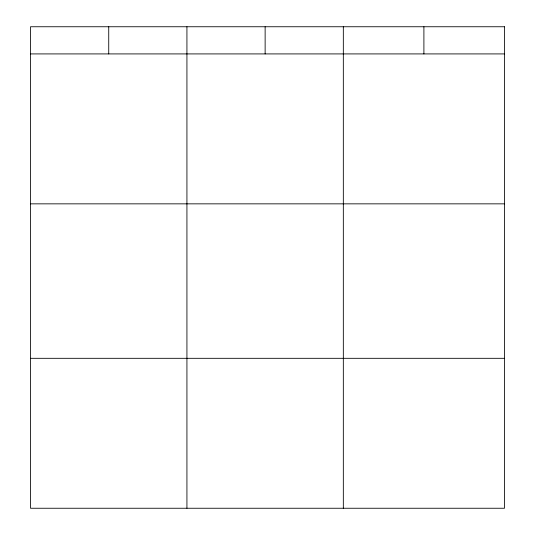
<?xml version="1.0" encoding="UTF-8"?>
<svg xmlns="http://www.w3.org/2000/svg" width="535" height="535" viewBox="0 0 535 535"><rect width="100%" height="100%" fill="white"/><g stroke="black" fill="none" stroke-linecap="round" stroke-linejoin="round"><path stroke-width="0.8" d="M30.528 53.915L504.472 53.915M30.528 203.848L504.472 203.848M30.528 358.316L504.472 358.316M423.901 26.75L423.901 53.915M343.33 26.75L343.33 508.25M265.133 26.75L265.133 53.915M186.929 26.75L186.929 508.25M108.732 26.75L108.732 53.915M504.472 26.75L30.528 26.75L30.528 508.25L504.472 508.25L504.472 26.75"/></g></svg>
